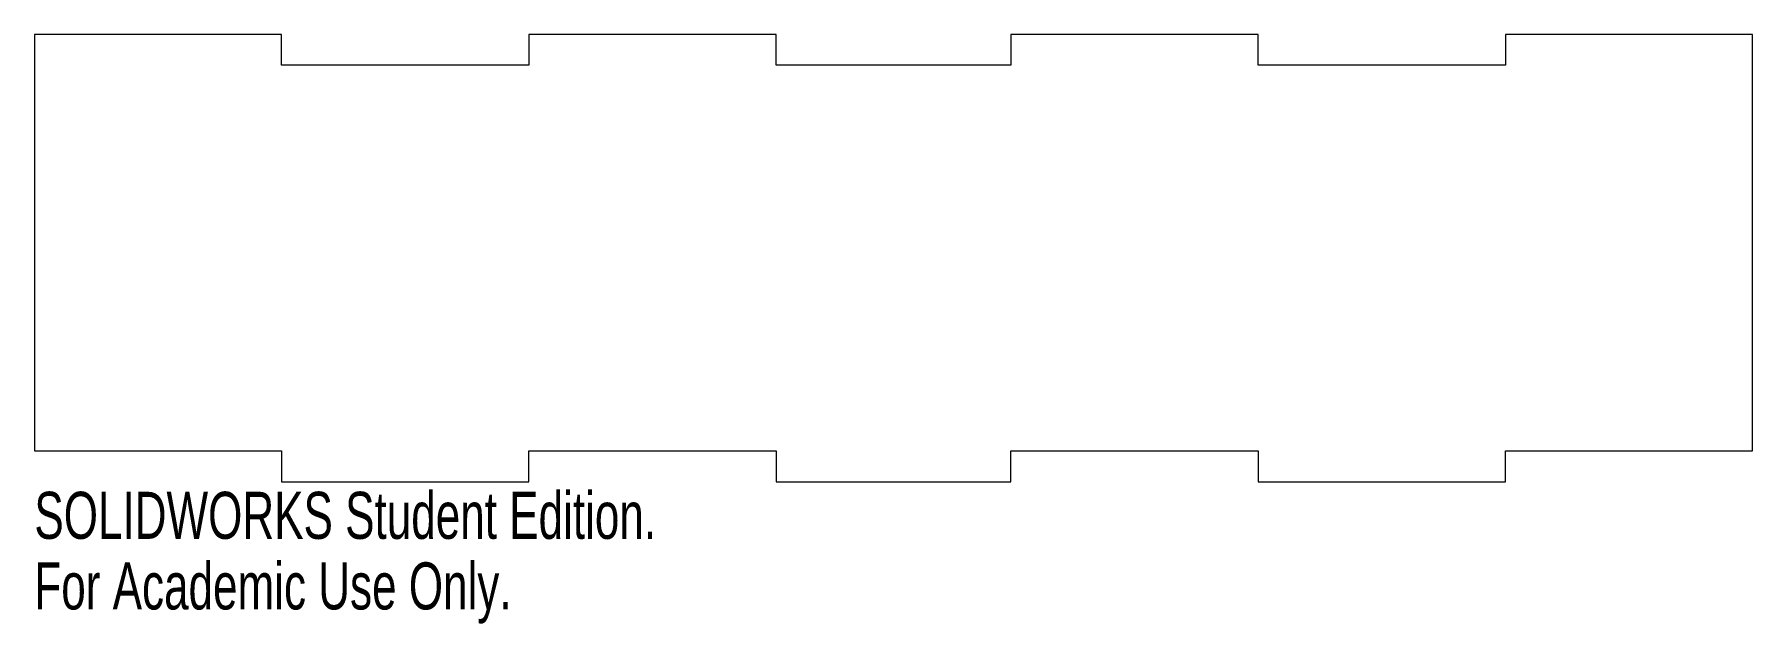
# Model space of a CAD drawing. Header units: inches. Extents: x -3.23 to 3.72, y 0.07 to 2.45.
import ezdxf

# ---------------------------------------------------------------- set-up
doc = ezdxf.new("R2010")
doc.units = ezdxf.units.IN
doc.header["$MEASUREMENT"] = 0
doc.styles.add('SLDTEXTSTYLE0', font='TXT', dxfattribs={"width": 0.7})

msp = doc.modelspace()

# ---------------------------------------------------------------- linework, layer by layer
at = {"color": 7, "linetype": 'Continuous', "lineweight": 15}
for p, q in [((-3.2286, 2.4491), (-3.2286, 0.7641)), ((-2.2286, 2.4491), (-3.2286, 2.4491)), ((-2.2286, 2.3241), (-2.2286, 2.4491)), ((-1.2286, 2.4491), (-1.2286, 2.3241)), ((-0.2286, 2.4491), (-1.2286, 2.4491)), ((-0.2286, 2.3241), (-0.2286, 2.4491)), ((0.7214, 2.4491), (0.7214, 2.3241)), ((1.7214, 2.4491), (0.7214, 2.4491)), ((1.7214, 2.3241), (1.7214, 2.4491)), ((2.7214, 2.4491), (2.7214, 2.3241)), ((3.7214, 2.4491), (2.7214, 2.4491)), ((3.7214, 0.7641), (3.7214, 2.4491)), ((-1.2286, 2.3241), (-2.2286, 2.3241)), ((0.7214, 2.3241), (-0.2286, 2.3241)), ((2.7214, 2.3241), (1.7214, 2.3241)), ((-3.2286, 0.7641), (-2.2286, 0.7641)), ((-2.2286, 0.7641), (-2.2286, 0.6391)), ((-1.2286, 0.7641), (-0.2286, 0.7641)), ((-1.2286, 0.6391), (-1.2286, 0.7641)), ((-0.2286, 0.7641), (-0.2286, 0.6391)), ((0.7214, 0.7641), (1.7214, 0.7641)), ((0.7214, 0.6391), (0.7214, 0.7641)), ((1.7214, 0.7641), (1.7214, 0.6391)), ((2.7214, 0.7641), (3.7214, 0.7641)), ((2.7214, 0.6391), (2.7214, 0.7641)), ((-2.2286, 0.6391), (-1.2286, 0.6391)), ((-0.2286, 0.6391), (0.7214, 0.6391)), ((1.7214, 0.6391), (2.7214, 0.6391))]:
    msp.add_line(p, q, dxfattribs=at)

# ---------------------------------------------------------------- texts
at = {"color": 7, "linetype": 'Continuous', "char_height": 0.1903, "attachment_point": 1, "style": 'SLDTEXTSTYLE0'}
for s, insert in [('SOLIDWORKS Student Edition.', (-3.2286, 0.599)), ('For Academic Use Only.', (-3.2286, 0.3135))]:
    msp.add_mtext(s, dxfattribs=dict(at, insert=insert))

doc.saveas('drawing.dxf')
